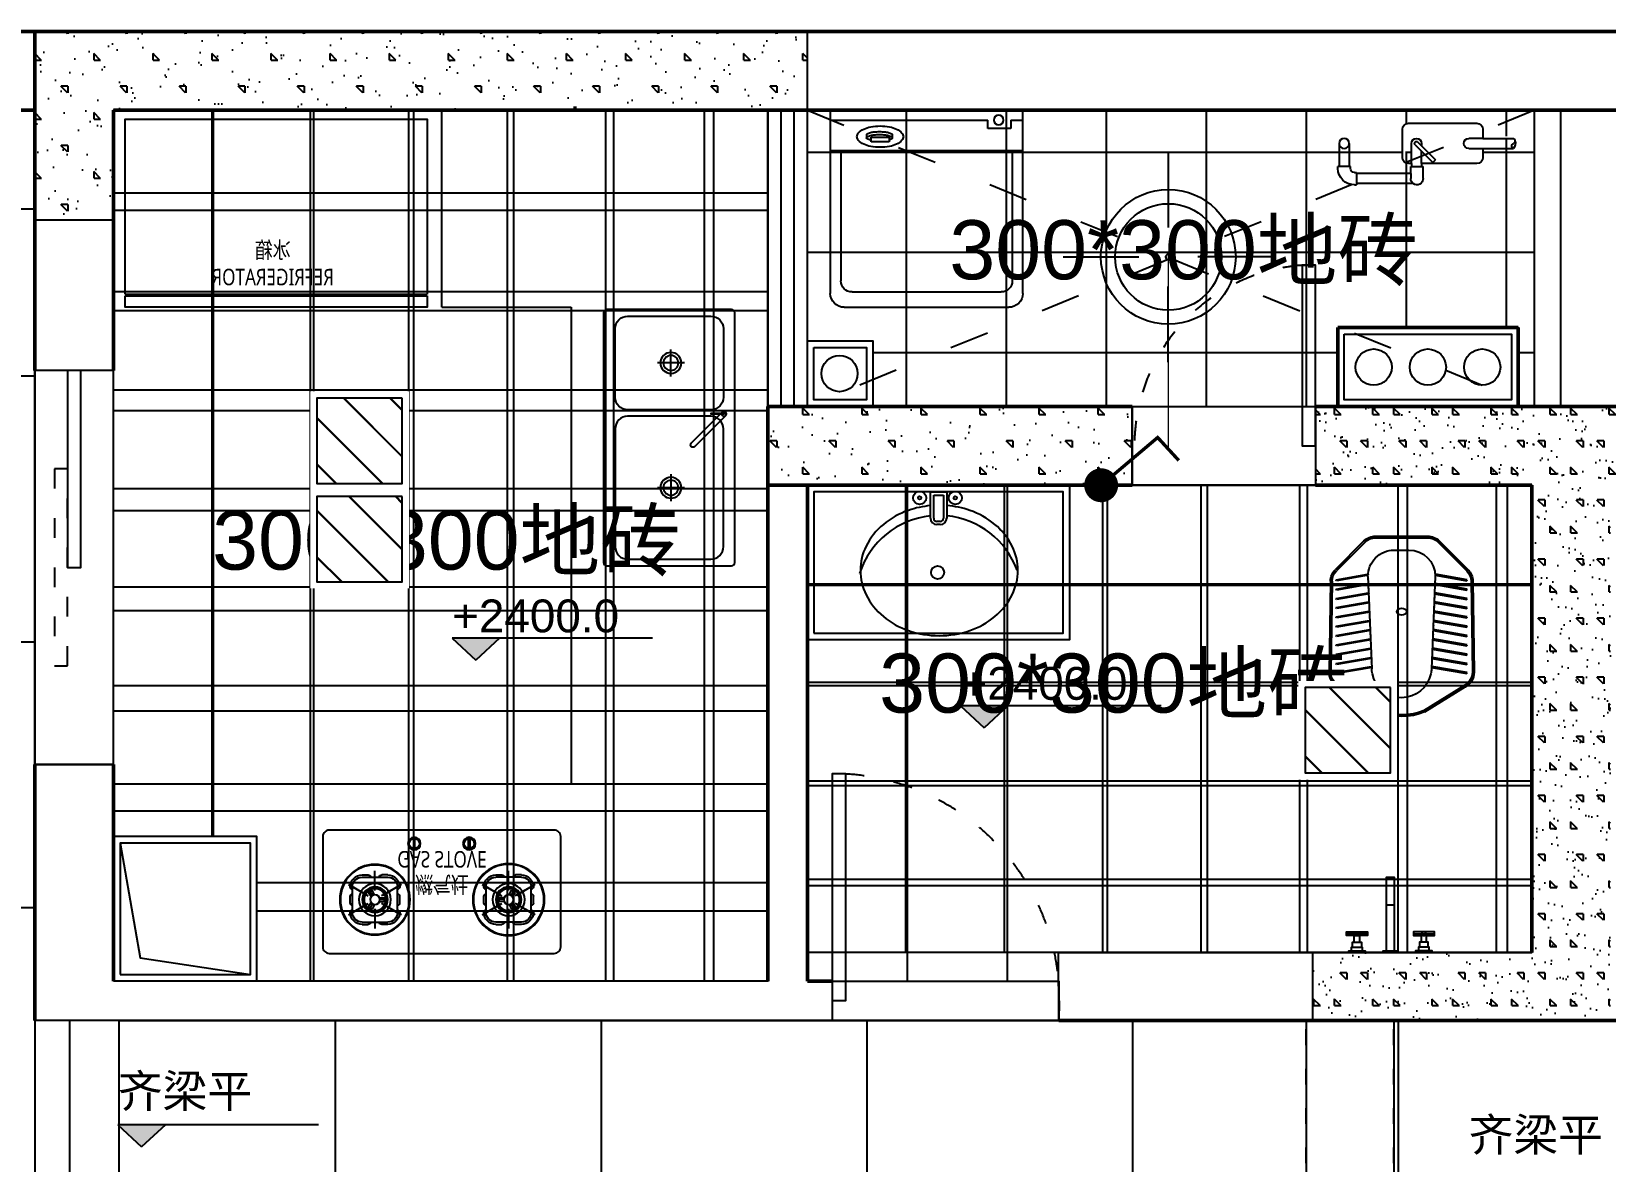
# Model space of a CAD drawing. Header units: millimetres. Extents: x 404985 to 540841, y 1898 to 26709.
# Drawn here: x 520676 to 525472, y 13385 to 16827 of the extents above; entities that cross this region are included whole.
import ezdxf
from ezdxf.enums import TextEntityAlignment as Align

# ---------------------------------------------------------------- set-up
doc = ezdxf.new("R2010")
doc.units = ezdxf.units.MM
doc.set_wipeout_variables(frame=1)
doc.linetypes.add('ACAD_ISO03W100', pattern=[30, 12, -18])
for name, color, linetype in [('内部标注', 115, 'Continuous'), ('出风排气', 61, 'Continuous'), ('地面铺装', 251, 'Continuous'), ('填充图块', 7, 'Continuous'), ('家具内线', 251, 'Continuous'), ('建筑开门', 3, 'Continuous'), ('建筑栏杆', 2, 'Continuous'), ('建筑滑门', 5, 'Continuous'), ('建筑窗户', 4, 'Continuous'), ('标注标高', 115, 'Continuous'), ('标注说明', 50, 'Continuous'), ('水路布置', 255, 'Continuous'), ('灯具内线', 8, 'Continuous'), ('灯具外线', 22, 'Continuous'), ('燃气气表', 2, 'Continuous'), ('顶面圈梁', 250, 'Continuous'), ('顶面布置', 1, 'Continuous')]:
    doc.layers.add(name, color=color, linetype=linetype)
for name, color, linetype, lineweight in [('原始结构', 7, 'Continuous', 50), ('家具外线', 135, 'Continuous', 25), ('开关布置', 2, 'Continuous', 9)]:
    doc.layers.add(name, color=color, linetype=linetype, lineweight=lineweight)
doc.styles.get("Standard").update_dxf_attribs({"font": 'arial.ttf'})
doc.styles.add('仿宋体', font='msyh.ttf', dxfattribs={"width": 0.75})
pattern_1 = [(67, (67346.36, 1.73), (-102.840264, -86.710143), [0, -145]), (153, (67346.36, 1.73), (70.245338, -126.458474), [0, -194]), (74, (67366.36, -4e-12), (-129.956868, -87.5714), [0, -246]), (286, (67366.36, -4e-12), (149.1821, -82.058653), [0, -162.4]), (114, (67546.36, 5.2), (-177.42154, 52.363195), [0, -130]), (90, (67446.36, -4e-12), (-180, 1e-14), [20, -160]), (135, (67466.36, -4e-12), (-179.99969, -179.99969), [28.284, -226.274]), (180, (67546.36, 100), (-2e-14, -180), [20, -160]), (135, (67546.36, 260), (-179.99969, -179.99969), [28.284, -226.274]), (270, (67546.36, 100), (180, -3e-14), [20, -160]), (135, (67466.36, 180), (-179.99969, -179.99969), [28.284, -226.274]), (0, (67446.36, -4e-12), (0, 180), [20, -160]), (135, (67546.36, 80), (-179.99969, -179.99969), [28.284, -226.274])]

# ---------------------------------------------------------------- blocks, each defined once
blk = doc.blocks.new('A$C731266F8')
at = {"layer": '燃气气表'}
for p, q in [((98, 169), (98, 141.5)), ((324.5, 187.4), (116.3, 187.4)), ((342.9, 83.3), (342.9, 169)), ((98, 141.5), (4.8, 141.5)), ((98, 110.8), (4.8, 110.8)), ((98, 141.5), (140.8, 141.5)), ((98, 110.8), (98, 83.3)), ((140.8, 110.8), (98, 110.8)), ((295.9, 130.3), (242, 76.4)), ((304.2, 122), (250.3, 68.1)), ((284.7, 126.1), (284.7, 119.1)), ((284.7, 64.9), (284.7, 102.6)), ((315.4, 64.9), (315.4, 126.1)), ((505.2, 126.1), (505.2, 56.3)), ((535.8, 126.1), (535.8, 56.3)), ((116.3, 64.9), (284.7, 64.9)), ((250.3, 68.1), (242, 76.4)), ((279.8, 19), (279.8, 56.3)), ((317.8, 56.3), (279.8, 56.3)), ((284.7, 64.9), (284.7, 56.3)), ((315.4, 64.9), (315.4, 56.3)), ((315.4, 64.9), (324.5, 64.9)), ((317.8, 34.3), (317.8, 56.3)), ((501.5, 56.3), (505.2, 56.3)), ((501.5, 50.2), (501.5, 56.3)), ((505.2, 56.3), (535.8, 56.3)), ((535.8, 56.3), (539.5, 56.3)), ((539.5, 50.2), (539.5, 56.3)), ((310, 3.7), (483.1, 3.7)), ((317.8, 34.3), (317.8, 19)), ((317.8, 34.3), (483.1, 34.3)), ((489.3, 38), (483.1, 38)), ((483.1, 38), (483.1, 34.3)), ((483.1, 34.3), (483.1, 3.7)), ((483.1, 3.7), (483.1, 0)), ((489.3, 0), (483.1, 0))]:
    blk.add_line(p, q, dxfattribs=at)
blk.add_circle((520.5, 126.1), 15.3, dxfattribs=at)
for centre, radius, start, end in [((116.3, 169), 18.4, 90, 180), ((324.5, 169), 18.4, 0, 90), ((20.8, 126.1), 22.1, 159.7639, 223.7712), ((8.5, 133.8), 8.52, 115.9927, 244.0073), ((1.1, 118.5), 8.52, 295.9927, 64.0073), ((140.8, 126.1), 15.3, 270, 90), ((300, 126.1), 15.3, 0, 180), ((300, 126.1), 5.83, 315, 135), ((116.3, 83.3), 18.4, 180, 270), ((324.5, 83.3), 18.4, 270, 0), ((489.3, 50.2), 50.2, 270, 0), ((489.3, 50.2), 12.2, 270, 0), ((298.8, 19), 19, 180, 306.2493), ((298.8, 19), 19, 306.2493, 0)]:
    blk.add_arc(centre, radius, start, end, dxfattribs=at)
blk = doc.blocks.new('2013032714164035')
at = {"layer": '家具内线'}
for points in [[(-99.6, -334.4, 1), (-102.5, -334.4, 1)], [(-97.4, -322.2, 1.000001), (-94.5, -322.2, 1.000001)], [(94.5, -322.2, 1.000001), (97.4, -322.2, 1.000001)], [(102.5, -334.4, 1), (99.6, -334.4, 1)]]:
    blk.add_hatch(color=256, dxfattribs=at).paths.add_polyline_path(points)
for p, q in [((-242.8, -88.3), (-224.7, -88.3)), ((-242.8, -95.2), (-164.5, -95.2)), ((-203.7, -135.3), (-203.7, -75.6)), ((-164.5, -88.3), (-182.6, -88.3)), ((164.5, -88.3), (182.6, -88.3)), ((242.8, -95.2), (164.5, -95.2)), ((203.7, -135.3), (203.7, -75.6)), ((242.8, -88.3), (224.7, -88.3)), ((-284.2, -117.2), (-224, -151.9)), ((-228.2, -149.5), (-279.9, -119.6)), ((-272.2, -124.5), (-272.2, -202.8)), ((-224, -142.1), (-212.2, -135.2)), ((-215.4, -154.9), (-224, -142.1)), ((-211, -150.9), (-218.1, -138.7)), ((-205.3, -149.1), (-212.2, -135.2)), ((-123.1, -117.2), (-183.3, -151.9)), ((-179.1, -149.5), (-127.4, -119.6)), ((-135.2, -124.5), (-135.2, -202.8)), ((123.1, -117.2), (183.3, -151.9)), ((179.1, -149.5), (127.4, -119.6)), ((135.2, -124.5), (135.2, -202.8)), ((205.3, -149.1), (212.2, -135.2)), ((211, -150.9), (218.1, -138.7)), ((224, -142.1), (212.2, -135.2)), ((215.4, -154.9), (224, -142.1)), ((284.2, -117.2), (224, -151.9)), ((228.2, -149.5), (279.9, -119.6)), ((272.2, -124.5), (272.2, -202.8)), ((-284.2, -210.1), (-224, -175.4)), ((-228.2, -177.8), (-279.9, -207.7)), ((-279, -154.4), (-279, -173)), ((-215.4, -172.4), (-224, -185.2)), ((-212.2, -192.1), (-224, -185.2)), ((-211, -176.4), (-218.1, -188.6)), ((-205.3, -178.2), (-212.2, -192.1)), ((-190.2, -157.8), (-174.8, -156.8)), ((-190.2, -169.5), (-174.8, -170.5)), ((-189, -163.7), (-174.8, -163.7)), ((-123.1, -210.1), (-183.3, -175.4)), ((-179.1, -177.8), (-127.4, -207.7)), ((-174.8, -156.8), (-174.8, -170.5)), ((-128.3, -154.4), (-128.3, -173)), ((123.1, -210.1), (183.3, -175.4)), ((179.1, -177.8), (127.4, -207.7)), ((128.3, -154.4), (128.3, -173)), ((174.8, -156.8), (174.8, -170.5)), ((190.2, -157.8), (174.8, -156.8)), ((189, -163.7), (174.8, -163.7)), ((190.2, -169.5), (174.8, -170.5)), ((205.3, -178.2), (212.2, -192.1)), ((211, -176.4), (218.1, -188.6)), ((212.2, -192.1), (224, -185.2)), ((215.4, -172.4), (224, -185.2)), ((284.2, -210.1), (224, -175.4)), ((228.2, -177.8), (279.9, -207.7)), ((279, -154.4), (279, -173)), ((-242.8, -232.2), (-164.5, -232.2)), ((-242.8, -239), (-224.7, -239)), ((-203.7, -192), (-203.7, -251.7)), ((-164.5, -239), (-182.6, -239)), ((242.8, -232.2), (164.5, -232.2)), ((164.5, -239), (182.6, -239)), ((203.7, -192), (203.7, -251.7)), ((242.8, -239), (224.7, -239))]:
    blk.add_line(p, q, dxfattribs=at)
at = {"layer": '家具内线', "const_width": 0.979}
for points in [[(-203.7, -135.3), (-203.7, -75.6)], [(203.7, -135.3), (203.7, -75.6)], [(-228.2, -149.5), (-279.9, -119.6)], [(-179.1, -149.5), (-127.4, -119.6)], [(179.1, -149.5), (127.4, -119.6)], [(228.2, -149.5), (279.9, -119.6)], [(-228.2, -177.8), (-279.9, -207.7)], [(-203.7, -192), (-203.7, -251.7)], [(-179.1, -177.8), (-127.4, -207.7)], [(179.1, -177.8), (127.4, -207.7)], [(203.7, -192), (203.7, -251.7)], [(228.2, -177.8), (279.9, -207.7)]]:
    blk.add_lwpolyline(points, dxfattribs=at)
for points in [[(-203.7, -149, -1), (-203.7, -178.3, -1), (-203.7, -149, -1)], [(203.7, -149, 1), (203.7, -178.3, 1), (203.7, -149, 1)]]:
    blk.add_lwpolyline(points, format="xyb", dxfattribs=at)
at = {"layer": '家具内线'}
for points in [[(-85.7, -350.8), (-85.7, -318.1, -1), (-81.7, -318.1), (-81.7, -350.8, -1)], [(85.7, -350.8), (85.7, -318.1, 1), (81.7, -318.1), (81.7, -350.8, 1)]]:
    blk.add_lwpolyline(points, format="xyb", close=True, dxfattribs=at)
for centre, radius in [((-203.7, -163.7), 107.4), ((-203.7, -163.7), 105.4), ((203.7, -163.7), 109.4), ((203.7, -163.7), 107.4), ((-203.7, -163.7), 48.9), ((-203.7, -163.7), 39.1), ((-203.7, -163.7), 36.2), ((-203.7, -163.7), 33.3), ((203.7, -163.7), 48.9), ((203.7, -163.7), 39.1), ((203.7, -163.7), 36.2), ((203.7, -163.7), 33.3), ((-203.7, -163.7), 14.7), ((203.7, -163.7), 14.7), ((-101, -334.4), 1.44), ((-95.9, -322.2), 1.44), ((95.9, -322.2), 1.44), ((101, -334.4), 1.44)]:
    blk.add_circle(centre, radius, dxfattribs=at)
for centre, radius, start, end in [((-242.8, -124.5), 36.2, 90, 180), ((-242.8, -124.5), 29.4, 90, 180), ((-224.4, -97.1), 8.76, 12.564, 91.6861), ((-182.9, -97.1), 8.76, 88.3139, 167.436), ((-164.5, -124.5), 36.2, 0, 90), ((-164.5, -124.5), 29.4, 0, 90), ((164.5, -124.5), 36.2, 90, 180), ((164.5, -124.5), 29.4, 90, 180), ((182.9, -97.1), 8.76, 12.564, 91.6861), ((224.4, -97.1), 8.76, 88.3139, 167.436), ((242.8, -124.5), 36.2, 0, 90), ((242.8, -124.5), 29.4, 0, 90), ((-267.4, -122.5), 11.8, 189.6676, 246.0824), ((-210.5, -151.8), 16.7, 95.7306, 144.2694), ((-139.9, -122.5), 11.8, 293.9176, 350.3324), ((139.9, -122.5), 11.8, 189.6676, 246.0824), ((210.5, -151.8), 16.7, 35.7306, 84.2694), ((267.4, -122.5), 11.8, 293.9176, 350.3324), ((-270.2, -154.1), 8.76, 102.564, 181.686), ((-270.2, -173.2), 8.76, 178.3139, 257.436), ((-210.5, -175.5), 16.7, 215.7306, 264.2694), ((-190, -163.7), 16.7, 335.7306, 24.2694), ((-137.1, -154.1), 8.76, 358.314, 77.436), ((-137.1, -173.2), 8.76, 282.564, 1.6861), ((137.1, -154.1), 8.76, 102.564, 181.686), ((137.1, -173.2), 8.76, 178.3139, 257.436), ((190, -163.7), 16.7, 155.7306, 204.2694), ((210.5, -175.5), 16.7, 275.7306, 324.2694), ((270.2, -154.1), 8.76, 358.314, 77.436), ((270.2, -173.2), 8.76, 282.564, 1.6861), ((-267.4, -204.8), 11.8, 113.9176, 170.3324), ((-242.8, -202.8), 36.2, 180, 270), ((-242.8, -202.8), 29.4, 180, 270), ((-224.4, -230.2), 8.76, 268.3139, 347.436), ((-182.9, -230.2), 8.76, 192.564, 271.6861), ((-164.5, -202.8), 29.4, 270, 0), ((-164.5, -202.8), 36.2, 270, 0), ((-139.9, -204.8), 11.8, 9.6676, 66.0824), ((139.9, -204.8), 11.8, 113.9176, 170.3324), ((164.5, -202.8), 36.2, 180, 270), ((164.5, -202.8), 29.4, 180, 270), ((182.9, -230.2), 8.76, 268.3139, 347.436), ((224.4, -230.2), 8.76, 192.564, 271.6861), ((242.8, -202.8), 29.4, 270, 0), ((242.8, -202.8), 36.2, 270, 0), ((267.4, -204.8), 11.8, 9.6676, 66.0824), ((-83.7, -334.5), 15.3, 97.4942, 262.5058), ((-83.7, -334.5), 15.3, 277.4942, 82.5058), ((83.7, -334.5), 15.3, 97.4942, 262.5058), ((83.7, -334.5), 15.3, 277.4942, 82.5058)]:
    blk.add_arc(centre, radius, start, end, dxfattribs=at)
at = {"layer": '家具外线'}
blk.add_lwpolyline([(-342.9, -375.4, -0.414214), (-362.5, -355.9), (-362.5, -19.6, -0.414214), (-342.9, 0), (342.9, 0, -0.414214), (362.5, -19.6), (362.5, -355.9, -0.414214), (342.9, -375.4)], format="xyb", close=True, dxfattribs=at)
for centre in [(-83.7, -334.5), (83.7, -334.5)]:
    blk.add_circle(centre, 19.3, dxfattribs=at)
at = {"layer": '家具内线', "ltscale": 0.01, "style": '仿宋体', "width": 0.8}
for s, p in [('燃气灶', (0.5, -235.2)), ('GAS STOVE', (0.5, -311.6))]:
    blk.add_text(s, height=50, dxfattribs=at).set_placement(p, align=Align.CENTER)
blk = doc.blocks.new('2008022611422960')
at = {"layer": '家具内线', "ltscale": 0.1}
for p, q in [((25.1, 351), (25.1, 433.1)), ((-15.9, 392.1), (66.2, 392.1)), ((25.1, 53.1), (25.1, -29)), ((-15.9, 12.1), (66.2, 12.1))]:
    blk.add_line(p, q, dxfattribs=at)
for centre, radius in [((25.1, 392.1), 31.9), ((25.1, 392.1), 22.9), ((25.1, 12.1), 31.9), ((25.1, 12.1), 22.9)]:
    blk.add_circle(centre, radius, dxfattribs=at)
at = {"layer": '家具外线'}
for p, q in [((-36.6, 147.7), (-131.3, 242.4)), ((-141.9, 231.8), (-47.2, 137.1))]:
    blk.add_line(p, q, dxfattribs=at)
for points in [[(220.1, -225.4), (-159.9, -225.4, -0.414214), (-169.9, -215.4), (-169.9, 544.6, -0.414214), (-159.9, 554.6), (220.1, 554.6, -0.414214), (230.1, 544.6), (230.1, -215.4, -0.414214)], [(-134.9, 287.6, 0.414214), (-96.9, 249.6), (157.1, 249.6, 0.414214), (195.1, 287.6), (195.1, 496.6, 0.414214), (157.1, 534.6), (-96.9, 534.6, 0.414214), (-134.9, 496.6)], [(-134.9, 191.6, -0.414214), (-96.9, 229.6), (157.1, 229.6, -0.414214), (195.1, 191.6), (195.1, -167.4, -0.414214), (157.1, -205.4), (-96.9, -205.4, -0.414214), (-134.9, -167.4)]]:
    blk.add_lwpolyline(points, format="xyb", close=True, dxfattribs=at)
blk.add_lwpolyline([(-138.4, 236), (-97.5, 236), (-97.5, 239.5), (-138.4, 239.5)], close=True, dxfattribs=at)
blk.add_circle((-136.6, 237.1), 7.5, dxfattribs=at)
blk.add_arc((-42.3, 142.8), 7.52, 229.057, 40.943, dxfattribs=at)
blk = doc.blocks.new('2013032714125805')
at = {"layer": '家具外线', "ltscale": 0.01}
for p, q in [((650.1, -533), (-270.1, -533)), ((650.1, -538), (-270.1, -538))]:
    blk.add_line(p, q, dxfattribs=at)
for points in [[(650.1, -533), (650.1, 0), (-270.1, 0), (-270.1, -533)], [(-270.1, -538), (-270.1, -573), (650.1, -573), (650.1, -538)]]:
    blk.add_lwpolyline(points, dxfattribs=at)
at = {"layer": '家具内线', "ltscale": 0.01, "style": '仿宋体', "width": 0.8}
for s, p in [('冰箱', (200, -423.7)), ('REFRIGERATOR', (200, -505.8))]:
    blk.add_text(s, height=50, dxfattribs=at).set_placement(p, align=Align.CENTER)
blk = doc.blocks.new('A$C221D187D')
at = {"layer": '家具外线', "ltscale": 0.01}
for p, q in [((411, 432.7), (133.8, 436.6)), ((411.1, 437.7), (133.9, 441.6)), ((12.6, 291.2), (88.5, 414)), ((17, 289), (93, 411.7)), ((129.7, 419.6), (132.8, 420.2)), ((157.2, 419.6), (160.3, 420.2)), ((185.5, 419.6), (188.6, 420.2)), ((213.8, 419.6), (216.9, 420.2)), ((242.2, 419.6), (245.3, 420.2)), ((270.5, 419.6), (273.6, 420.2)), ((298.8, 419.6), (301.9, 420.2)), ((327.1, 419.6), (330.2, 420.2)), ((355.4, 419.6), (358.5, 420.2)), ((383.7, 419.6), (386.8, 420.2)), ((412.1, 419.6), (415.2, 420.2)), ((529.8, 331.9), (442.2, 419.5)), ((533.3, 335.4), (445.7, 423.1)), ((137.4, 311.3), (134.3, 310.8)), ((425.5, 323.3), (144.1, 311.8)), ((151, 312.5), (147.8, 312)), ((165.7, 313.1), (162.6, 312.6)), ((178.4, 313.7), (175.3, 313.1)), ((193.1, 314.3), (190, 313.7)), ((206.8, 314.8), (203.7, 314.3)), ((221.5, 315.4), (218.4, 314.9)), ((235.1, 316), (232, 315.4)), ((249.8, 316.6), (246.7, 316)), ((263.2, 317.1), (260.1, 316.6)), ((278.1, 317.7), (275, 317.2)), ((291.3, 318.3), (288.2, 317.7)), ((306, 318.9), (302.9, 318.3)), ((319.4, 319.4), (316.3, 318.9)), ((334.1, 320), (331, 319.5)), ((347.6, 320.5), (344.5, 320)), ((362.2, 321.1), (359.1, 320.6)), ((375.7, 321.7), (372.6, 321.1)), ((390.4, 322.3), (387.3, 321.7)), ((403.8, 322.8), (400.7, 322.3)), ((418.5, 323.4), (415.4, 322.9)), ((432, 323.8), (428.9, 323.2)), ((543, 141.5), (543, 300.1)), ((548, 141.5), (548, 300.1)), ((505.5, 198.3), (505.5, 243.3)), ((12.6, 150.4), (88.5, 27.6)), ((17, 152.6), (93, 29.9)), ((425.5, 118.3), (144.1, 129.8)), ((151, 129.1), (147.8, 129.6)), ((165.7, 128.5), (162.6, 129)), ((178.4, 128), (175.3, 128.5)), ((193.1, 127.4), (190, 127.9)), ((206.8, 126.8), (203.7, 127.3)), ((221.5, 126.2), (218.4, 126.7)), ((235.1, 125.6), (232, 126.2)), ((249.8, 125), (246.7, 125.6)), ((263.2, 124.5), (260.1, 125)), ((278.1, 123.9), (275, 124.4)), ((291.3, 123.4), (288.2, 123.9)), ((306, 122.8), (302.9, 123.3)), ((319.4, 122.2), (316.3, 122.8)), ((334.1, 121.6), (331, 122.2)), ((347.6, 121.1), (344.5, 121.6)), ((362.2, 120.5), (359.1, 121)), ((375.7, 119.9), (372.6, 120.5)), ((390.4, 119.3), (387.3, 119.9)), ((403.8, 118.8), (400.7, 119.3)), ((418.5, 118.2), (415.4, 118.7)), ((432, 117.8), (428.9, 118.4)), ((529.8, 109.7), (442.2, 22.1)), ((533.3, 106.2), (445.7, 18.5)), ((411, 8.9), (133.8, 5)), ((411.1, 3.9), (133.9, 0))]:
    blk.add_line(p, q, dxfattribs=at)
at = {"layer": '家具外线', "color": 8, "ltscale": 0.01}
for p, q in [((147.8, 312), (129.7, 419.6)), ((132.8, 420.2), (151, 312.5)), ((175.3, 313.1), (157.2, 419.6)), ((160.3, 420.2), (178.4, 313.7)), ((203.7, 314.3), (185.5, 419.6)), ((188.6, 420.2), (206.8, 314.8)), ((232, 315.4), (213.8, 419.6)), ((216.9, 420.2), (235.1, 316)), ((260.1, 316.6), (242.2, 419.6)), ((245.3, 420.2), (263.2, 317.1)), ((288.2, 317.7), (270.5, 419.6)), ((273.6, 420.2), (291.3, 318.3)), ((316.3, 318.9), (298.8, 419.6)), ((301.9, 420.2), (319.4, 319.4)), ((344.5, 320), (327.1, 419.6)), ((330.2, 420.2), (347.6, 320.5)), ((372.6, 321.1), (355.4, 419.6)), ((358.5, 420.2), (375.7, 321.7)), ((400.7, 322.3), (383.7, 419.6)), ((386.8, 420.2), (403.8, 322.8)), ((428.9, 323.2), (412.1, 419.6)), ((415.2, 420.2), (432, 323.8)), ((147.8, 129.6), (129.7, 22)), ((132.8, 21.5), (151, 129.1)), ((175.3, 128.5), (157.2, 22)), ((160.3, 21.5), (178.4, 128)), ((203.7, 127.3), (185.5, 22)), ((188.6, 21.5), (206.8, 126.8)), ((232, 126.2), (213.8, 22)), ((216.9, 21.5), (235.1, 125.6)), ((260.1, 125), (242.2, 22)), ((245.3, 21.5), (263.2, 124.5)), ((288.2, 123.9), (270.5, 22)), ((273.6, 21.5), (291.3, 123.4)), ((316.3, 122.8), (298.8, 22)), ((301.9, 21.5), (319.4, 122.2)), ((344.5, 121.6), (327.1, 22)), ((330.2, 21.5), (347.6, 121.1)), ((372.6, 120.5), (355.4, 22)), ((358.5, 21.5), (375.7, 119.9)), ((400.7, 119.3), (383.7, 22)), ((386.8, 21.5), (403.8, 118.8)), ((428.9, 118.4), (412.1, 22)), ((415.2, 21.5), (432, 117.8)), ((129.7, 22), (132.8, 21.5)), ((157.2, 22), (160.3, 21.5)), ((185.5, 22), (188.6, 21.5)), ((213.8, 22), (216.9, 21.5)), ((242.2, 22), (245.3, 21.5)), ((270.5, 22), (273.6, 21.5)), ((298.8, 22), (301.9, 21.5)), ((327.1, 22), (330.2, 21.5)), ((355.4, 22), (358.5, 21.5)), ((383.7, 22), (386.8, 21.5)), ((412.1, 22), (415.2, 21.5))]:
    blk.add_line(p, q, dxfattribs=at)
at = {"layer": '家具外线', "ltscale": 0.01}
for centre, radius, start, end in [((133.2, 391.6), 50, 89.1968, 153.4487), ((133.2, 391.6), 45, 89.1968, 153.4487), ((410.4, 387.7), 45, 45, 89.1968), ((410.4, 387.7), 50, 45, 89.1968), ((180.5, 220.8), 182.1, 157.2472, 202.7528), ((180.5, 220.8), 177.1, 157.2472, 202.7528), ((146.1, 220.8), 90.3, 101.0986, 258.9014), ((144.1, 261.8), 50, 90, 107.8501), ((425.5, 243.3), 80, 0, 90), ((498, 300.1), 45, 0, 45), ((498, 300.1), 50, 0, 45), ((425.5, 198.3), 80, 270, 0), ((144.1, 179.8), 50, 252.1499, 270), ((498, 141.5), 45, 315, 0), ((498, 141.5), 50, 315, 0), ((133.2, 50), 50, 206.5513, 270.8032), ((133.2, 50), 45, 206.5513, 270.8032), ((410.4, 53.9), 45, 270.8032, 315), ((410.4, 53.9), 50, 270.8032, 315)]:
    blk.add_arc(centre, radius, start, end, dxfattribs=at)
at = {"layer": '家具外线', "ltscale": 0.01, "extrusion": (0, 0, -1)}
blk.add_ellipse((318, 220.8), major_axis=(0, 15), ratio=0.714286, start_param=3.141593, end_param=9.424778, dxfattribs=at)
blk = doc.blocks.new('WD16$0$WD16A')
at = {"layer": '家具内线'}
for p, q in [((-118.5, -5), (-85.5, -5)), ((-115.5, -17), (-88.5, -17)), ((-110, -32), (-94, -32)), ((-11.5, -5), (11.5, -5)), ((118.5, -5), (85.5, -5)), ((115.5, -17), (88.5, -17)), ((110, -32), (94, -32)), ((-70, -57.7), (-134, -57.7)), ((-110, -51.7), (-94, -51.7)), ((70, -57.7), (134, -57.7)), ((110, -51.7), (94, -51.7)), ((-11.5, -145.6), (11.5, -145.6))]:
    blk.add_line(p, q, dxfattribs=at)
for points in [[(-105.3, -63.7), (-98.7, -63.7), (-95.2, -57.7), (-98.7, -51.7), (-105.3, -51.7), (-108.8, -57.7), (-105.3, -63.7)], [(105.3, -63.7), (98.7, -63.7), (95.2, -57.7), (98.7, -51.7), (105.3, -51.7), (108.8, -57.7), (105.3, -63.7)]]:
    blk.add_lwpolyline(points, close=True, dxfattribs=at)
at = {"layer": '家具外线'}
for points in [[(-85.5, -5), (-77, -5), (-77, 0), (-127, 0), (-127, -5), (-118.5, -5), (-118.5, -17), (-115.5, -17), (-115.5, -32), (-110, -32), (-110, -51.7), (-134, -51.7), (-134, -63.7), (-70, -63.7), (-70, -51.7), (-94, -51.7), (-94, -32), (-88.5, -32), (-88.5, -17), (-85.5, -17)], [(11.5, -5), (22, -5), (22, 0), (-22, 0), (-22, -5), (-11.5, -5), (-11.5, -230), (11.5, -230)], [(85.5, -5), (77, -5), (77, 0), (127, 0), (127, -5), (118.5, -5), (118.5, -17), (115.5, -17), (115.5, -32), (110, -32), (110, -51.7), (134, -51.7), (134, -63.7), (70, -63.7), (70, -51.7), (94, -51.7), (94, -32), (88.5, -32), (88.5, -17), (85.5, -17)]]:
    blk.add_lwpolyline(points, close=True, dxfattribs=at)
blk = doc.blocks.new('MK-DJ-0055')
at = {"layer": '家具内线'}
for p, q in [((38056, 19088.3), (38510.3, 19088.3)), ((38022, 18657.7), (38022, 19054.3)), ((38544.3, 18657.7), (38544.3, 19054.3)), ((38100.6, 18609.9), (38100.6, 18618.8)), ((38114.7, 18631), (38114.7, 18616.9)), ((38169.7, 18631), (38114.7, 18631)), ((38114.7, 18616.9), (38169.7, 18616.9)), ((38169.7, 18616.9), (38169.7, 18631)), ((38178.6, 18608.9), (38178.5, 18618.8))]:
    blk.add_line(p, q, dxfattribs=at)
blk.add_circle((38503, 18564.8), 14.9, dxfattribs=at)
for centre, radius, start, end in [((38056, 19054.3), 34, 90, 180), ((38510.3, 19054.3), 34, 0, 90), ((38087.2, 18615.3), 16.2, 138.0401, 180), ((38087.2, 18615.3), 16.2, 180, 221.9599), ((38113, 18592.1), 50.9, 114.7345, 138.0401), ((38130.3, 18554.6), 92.2, 100.8033, 114.7345), ((38104, 18618.8), 3.43, 121.9106, 180), ((38104, 18618.8), 3.43, 180, 238.0894), ((38104, 18609.9), 3.43, 180, 238.0894), ((38120.8, 18591.9), 35.1, 104.4631, 121.9106), ((38120.8, 18645.7), 35.1, 238.0894, 255.5369), ((38132.1, 18548.2), 80.2, 102.4611, 104.4631), ((38132.1, 18689.4), 80.2, 255.5369, 263.9017), ((38141.7, 18494.8), 153, 90, 100.8033), ((38139.6, 18759.6), 150.8, 263.9017, 270), ((38139.6, 18759.6), 150.8, 270, 276.0983), ((38141.7, 18494.8), 153, 79.1967, 90), ((38147.1, 18689.4), 80.2, 276.0983, 284.4631), ((38158.3, 18645.7), 35.1, 284.4631, 301.9106), ((38158.3, 18591.9), 35.1, 58.0894, 71.0845), ((38153.1, 18554.6), 92.2, 65.2655, 79.1967), ((38175.1, 18618.8), 3.43, 0, 58.0894), ((38175.1, 18618.8), 3.43, 301.9106, 360), ((38175.1, 18609.9), 3.43, 301.9106, 360), ((38175.1, 18609.9), 3.43, 0, 17.9454), ((38170.4, 18592.1), 50.9, 41.9599, 65.2655), ((38196.2, 18615.3), 16.2, 360, 41.9599), ((38196.2, 18615.3), 16.2, 318.0401, 0), ((38113, 18638.5), 50.9, 221.9599, 245.2655), ((38130.3, 18676), 92.2, 245.2655, 259.1967), ((38120.8, 18636.8), 35.1, 238.0894, 255.5369), ((38132.1, 18680.4), 80.2, 255.5369, 263.9017), ((38141.7, 18735.8), 153, 259.1967, 270), ((38139.6, 18750.7), 150.8, 263.9017, 270), ((38139.6, 18750.7), 150.8, 270, 276.0983), ((38141.7, 18735.8), 153, 270, 280.8033), ((38147.1, 18680.4), 80.2, 276.0983, 284.4631), ((38158.3, 18636.8), 35.1, 284.4631, 301.9106), ((38153.1, 18676), 92.2, 280.8033, 294.7345), ((38170.4, 18638.5), 50.9, 294.7345, 318.0401)]:
    blk.add_arc(centre, radius, start, end, dxfattribs=at)
at = {"layer": '家具外线'}
for p, q in [((37989.9, 18535), (37989.9, 19092.5)), ((38032.4, 19135), (38533.9, 19135)), ((38576.4, 19092.5), (38576.4, 18535)), ((38576.4, 18658), (37989.9, 18658)), ((37989.9, 18565.5), (38469.6, 18565.5)), ((38540.2, 18590.8), (38469.6, 18590.8)), ((38469.6, 18590.8), (38469.6, 18564.8)), ((38540.2, 18564.8), (38540.2, 18590.8)), ((38540.2, 18565.5), (38576.4, 18565.5)), ((37989.9, 18535), (38576.4, 18535))]:
    blk.add_line(p, q, dxfattribs=at)
for centre, start, end in [((38032.4, 19092.5), 90, 180), ((38533.9, 19092.5), 0, 90)]:
    blk.add_arc(centre, 42.5, start, end, dxfattribs=at)
blk = doc.blocks.new('MK-DJ-0627')
at = {"layer": '家具内线'}
for p, q in [((28078.9, -16916.4), (28078.9, -16846.4)), ((28078.9, -16846.4), (28108.9, -16846.4)), ((28108.9, -16846.4), (28108.9, -16916.4)), ((28098.9, -16926.4), (28088.9, -16926.4))]:
    blk.add_line(p, q, dxfattribs=at)
for centre, radius in [((28036.1, -16854.9), 5), ((28144.7, -16854.9), 5), ((28090.7, -17082.3), 20)]:
    blk.add_circle(centre, radius, dxfattribs=at)
for centre, radius, start, end in [((28094.8, -17162.2), 253.7, 95.8423, 162.1997), ((28088.9, -16916.4), 10, 180, 270), ((28098.9, -16916.4), 10, 270, 0), ((28094.8, -17162.2), 253.7, 20.0779, 84.5338)]:
    blk.add_arc(centre, radius, start, end, dxfattribs=at)
at = {"layer": '家具外线'}
for p, q in [((28068.9, -16916.4), (28068.9, -16836.4)), ((28068.9, -16836.4), (28118.9, -16836.4)), ((28118.9, -16836.4), (28118.9, -16916.4)), ((28098.9, -16936.4), (28088.9, -16936.4))]:
    blk.add_line(p, q, dxfattribs=at)
for centre in [(28036.1, -16854.9), (28144.7, -16854.9)]:
    blk.add_circle(centre, 20, dxfattribs=at)
for centre, radius, start, end in [((28095.5, -17166.4), 289.1, 95.2633, 108.9264), ((28095.5, -17166.4), 289.1, 71.0736, 85.3408), ((28080.3, -17122.1), 242.3, 108.9264, 129.6184), ((28088.9, -16916.4), 20, 180, 270), ((28098.9, -16916.4), 20, 270, 0), ((28110.6, -17122.1), 242.3, 50.3816, 71.0736), ((28057, -17093.9), 205.7, 129.6184, 153.418), ((28134, -17093.9), 205.7, 26.582, 50.3816), ((28021, -17075.9), 165.5, 153.418, 180), ((28169.9, -17075.9), 165.5, 0, 26.582), ((28021, -17075.9), 165.5, 180, 206.582), ((28169.9, -17075.9), 165.5, 333.418, 0), ((28057, -17057.9), 205.7, 206.582, 230.3816), ((28134, -17057.9), 205.7, 309.6184, 333.418), ((28080.3, -17029.7), 242.3, 230.3816, 251.0736), ((28110.6, -17029.7), 242.3, 288.9264, 309.6184), ((28095.5, -16985.5), 289.1, 251.0736, 270), ((28095.5, -16985.5), 289.1, 270, 288.9264)]:
    blk.add_arc(centre, radius, start, end, dxfattribs=at)
blk = doc.blocks.new('A$C2E9612F0')
blk.add_wipeout([(0, 300), (300, 300), (300, 0), (0, 0)]).dxf.layer = '灯具外线'
at = {"layer": '灯具外线'}
h = blk.add_hatch(dxfattribs=at)
h.set_pattern_fill('JIS_LC_20', color=256, scale=5)
h.set_pattern_definition([(45, (-76978.81, -8310.3), (-70.71068, 70.71068), []), (45, (-76976.81, -8310.3), (-70.71068, 70.71068), [])])
h.paths.add_polyline_path([(20, 280), (280, 280), (280, 20), (20, 20)])
blk.add_lwpolyline([(20, 280), (280, 280), (280, 20), (20, 20)], close=True, dxfattribs=at)
blk = doc.blocks.new('2012092916372781')
at = {"layer": '灯具内线'}
blk.add_circle((0, 0), 150, dxfattribs=at)
at = {"layer": '灯具外线'}
for p, q in [((0, 297), (0, 83.3)), ((0, 297), (0, 103.3)), ((-297, 0), (-103.3, 0)), ((-297, 0), (-83.3, 0)), ((297, 0), (83.3, 0)), ((297, 0), (103.3, 0)), ((0, -297), (0, -83.3)), ((0, -297), (0, -103.3))]:
    blk.add_line(p, q, dxfattribs=at)
blk.add_lwpolyline([(0, -7.5, 1), (0, 7.5, 1)], format="xyb", close=True, dxfattribs=at)
blk.add_lwpolyline([(0, -7.5, 1), (0, 7.5, 1)], format="xyb", close=True, dxfattribs=at)
blk.add_circle((0, 0), 190, dxfattribs=at)
blk = doc.blocks.new('A$C6E1560F4')
at = {"layer": '标注标高'}
blk.add_hatch(color=256, dxfattribs=at).paths.add_polyline_path([(144.8, 67.2), (0, 67.2), (72.4, 0)])
for p, q in [((611.1, 67.2), (0, 67.2)), ((0, 67.2), (72.4, 0)), ((144.8, 67.2), (72.4, 0))]:
    blk.add_line(p, q, dxfattribs=at)
blk = doc.blocks.new('单联开关')
at = {"layer": '开关布置', "const_width": 10.3}
blk.add_lwpolyline([(236.5, 75.5), (172.1, 145.5), (-19.7, -16.7)], dxfattribs=at)
at = {"layer": '开关布置', "const_width": 51.7}
blk.add_lwpolyline([(0, -25.8, -1), (0, 25.8, -1)], format="xyb", close=True, dxfattribs=at)

msp = doc.modelspace()

# ---------------------------------------------------------------- hatches: boundary and pattern name
at = {"layer": '地面铺装'}
h = msp.add_hatch(dxfattribs=at)
h.set_pattern_fill('水平/垂直栅格', color=256, scale=255)
h.set_pattern_definition([(0, (513505.94, 16587), (0, 809.625), []), (90, (513505.94, 16587), (-809.625, 5e-14), [])])
h.paths.add_polyline_path([(513505.9, 13133), (513505.9, 12734), (515997.9, 12734), (516857.9, 12734), (520942.9, 12734), (520942.9, 12570), (522192.9, 12570), (524559.9, 12570), (524559.9, 12780), (524945.9, 12780), (525805.9, 12776), (525805.9, 13646), (525805.9, 13815), (523805.8, 13815), (523116.4, 13815), (520685.9, 13815), (520685.9, 14595), (520685.9, 15795), (520685.9, 16587), (513505.9, 16587), (513505.9, 15979)])
h.paths.add_polyline_path([(516920.2, 14384.6), (518459.1, 14384.6), (518459.1, 14755.5), (516920.2, 14755.5)], flags=24)
h = msp.add_hatch(dxfattribs=at)
h.set_pattern_fill('水平/垂直栅格', color=256, scale=96)
h.set_pattern_definition([(0, (520925.94, 16587), (0, 304.8), []), (90, (520925.94, 16587), (-304.8, 2e-14), [])])
h.paths.add_polyline_path([(520925.9, 16587), (520925.9, 15795), (520925.9, 14595), (520925.9, 14375), (521362.9, 14375), (521362.9, 13935), (522919.9, 13935), (522919.9, 15685), (522919.9, 16587)])
h.paths.add_polyline_path([(521170.9, 15061.8), (522709.8, 15061.8), (522709.8, 15432.7), (521170.9, 15432.7)], flags=24)
h = msp.add_hatch(dxfattribs=at)
h.set_pattern_fill('水平/垂直栅格', color=256, scale=96)
h.set_pattern_definition([(0, (0, 0), (0, 304.8), []), (90, (0, 0), (-304.8, 2e-14), [])])
h.paths.add_polyline_path([(523039.9, 15885), (523239.9, 15885), (523239.9, 15685), (524029.9, 15685), (524587.9, 15685), (524655.9, 15685), (524655.9, 15925), (525205.9, 15925), (525205.9, 15685), (525255.9, 15685), (525255.9, 16587), (523039.9, 16587)])
h.paths.add_polyline_path([(525191.2, 16470.8, 1.7977), (525191.2, 16501.5, 1.7977)], flags=16)
h.paths.add_polyline_path([(524712.8, 16360.4), (524712.8, 16398), (524690.8, 16398), (524690.8, 16416.3), (524656.9, 16416.3, 0.487784)], flags=16)
h.paths.add_polyline_path([(524660.2, 16486.1, -1), (524690.8, 16486.1, -1)], flags=16)
h.paths.add_polyline_path([(524706.7, 16398), (524712.8, 16397.8), (524712.8, 16416.3), (524696.1, 16416.3, 0.57735)], flags=0)
h.paths.add_polyline_path([(524878.2, 16424.9), (524853, 16424.9), (524853, 16547.4), (525098, 16547.4), (525098, 16501.5), (525159.2, 16501.5, -1), (525191.2, 16470.8), (525098, 16470.8), (525098, 16424.9), (524916.1, 16424.9), (524916.1, 16379, -0.999997), (524878.2, 16379)], flags=16)
h.paths.add_polyline_path([(524880.6, 16459.2, 1.303225), (524871.4, 16424.9), (524880.6, 16423.1)], flags=16)
h.paths.add_polyline_path([(523417, 15945.9), (524956, 15945.9), (524956, 16316.8), (523417, 16316.8)], flags=24)
h = msp.add_hatch(dxfattribs=at)
h.set_pattern_fill('水平/垂直栅格', color=256, scale=96)
h.set_pattern_definition([(0, (523039.94, 15445), (0, 304.8), []), (90, (523039.94, 15445), (-304.8, 2e-14), [])])
h.paths.add_polyline_path([(523039.9, 15445), (523039.9, 13935), (523116.4, 13935), (523805.6, 13935), (523805.6, 14021.6), (525246.9, 14021.6), (525246.9, 15445), (524587.9, 15445), (524029.9, 15445)])
h.paths.add_polyline_path([(523203.2, 14626.2), (524742.2, 14626.2), (524742.2, 14997.2), (523203.2, 14997.2)], flags=24)
at = {"layer": '填充图块'}
h = msp.add_hatch(dxfattribs=at)
h.set_pattern_fill('混凝土3', color=256, scale=20, pattern_type=2)
h.set_pattern_definition(pattern_1)
h.paths.add_polyline_path([(520685.9, 16827), (523039.9, 16827), (523039.9, 16587), (520925.9, 16587), (520925.9, 16253.1), (520685.9, 16253.1), (520685.9, 16480.6)])
h = msp.add_hatch(dxfattribs=at)
h.set_pattern_fill('混凝土3', color=256, scale=20, pattern_type=2)
h.set_pattern_definition(pattern_1)
h.paths.add_polyline_path([(522919.9, 15685), (524029.9, 15685), (524029.9, 15445), (522919.9, 15445)])
h = msp.add_hatch(dxfattribs=at)
h.set_pattern_fill('混凝土3', color=256, scale=20, pattern_type=2)
h.set_pattern_definition(pattern_1)
h.paths.add_polyline_path([(525246.9, 15445), (524587.9, 15445), (524587.9, 15685), (525586.9, 15685), (525586.9, 15445), (525486.9, 15445), (525486.9, 13815), (524581.9, 13815), (524581.9, 14023), (525246.9, 14023)])
h = msp.add_hatch(dxfattribs=at)
h.set_pattern_fill('混凝土3', color=256, scale=20, pattern_type=2)
h.set_pattern_definition([(67, (33623.18, 1.73), (-102.840264, -86.710143), [0, -145]), (153, (33623.18, 1.73), (70.245338, -126.458474), [0, -194]), (74, (33643.18, -4e-12), (-129.956868, -87.5714), [0, -246]), (286, (33643.18, -4e-12), (149.1821, -82.058653), [0, -162.4]), (114, (33823.18, 5.2), (-177.421538, 52.363195), [0, -130]), (90, (33723.18, -4e-12), (-180, 1e-14), [20, -160]), (135, (33743.18, -4e-12), (-179.99969, -179.99969), [28.284, -226.274]), (180, (33823.18, 100), (-2e-14, -180), [20, -160]), (135, (33823.18, 260), (-179.99969, -179.99969), [28.284, -226.274]), (270, (33823.18, 100), (180, -3e-14), [20, -160]), (135, (33743.18, 180), (-179.99969, -179.99969), [28.284, -226.274]), (0, (33723.18, -4e-12), (0, 180), [20, -160]), (135, (33823.18, 80), (-179.99969, -179.99969), [28.284, -226.274])])
h.paths.add_polyline_path([(525586.9, 15445), (525486.9, 15445), (525486.9, 13815), (524581.9, 13815), (524581.9, 14023), (525246.9, 14023), (525246.9, 15445), (524587.9, 15445), (524587.9, 15685), (525586.9, 15685)])
at = {"layer": '顶面布置'}
h = msp.add_hatch(dxfattribs=at)
h.set_pattern_fill('方形块填充', color=256, scale=300, pattern_type=2)
h.set_pattern_definition([(90, (520925.94, 13935), (-300, 2e-14), []), (0, (520925.94, 13935), (0, 300), []), (90, (521225.94, 13935), (-300, 2e-14), []), (0, (520925.94, 14235), (0, 300), [])])
h.paths.add_polyline_path([(522919.9, 16587), (520925.9, 16587), (520925.9, 14375), (521362.9, 14375), (521362.9, 13935), (522919.9, 13935)])
h = msp.add_hatch(dxfattribs=at)
h.set_pattern_fill('方形块填充', color=256, scale=300, pattern_type=2)
h.set_pattern_definition([(90, (523039.94, 15445), (-300, 2e-14), []), (0, (523039.94, 15445), (0, 300), []), (90, (523339.94, 15445), (-300, 2e-14), []), (0, (523039.94, 15745), (0, 300), [])])
h.paths.add_polyline_path([(523039.9, 15445), (523039.9, 14021.6), (525246.9, 14021.6), (525246.9, 15445)])

# ---------------------------------------------------------------- linework, layer by layer
for p, q in [((524029.9, 15685), (524029.9, 15445)), ((524587.9, 15685), (524587.9, 15445)), ((524579.9, 13815), (524579.9, 14023)), ((522919.9, 13935), (520925.9, 13935)), ((523116.4, 13815), (523116.4, 13935)), ((523116.4, 13815), (520685.9, 13815))]:
    msp.add_line(p, q)
at = {"layer": '出风排气'}
for p, q in [((521362.9, 14375), (520925.9, 14375)), ((521362.9, 13935), (521362.9, 14375))]:
    msp.add_line(p, q, dxfattribs=at)
msp.add_lwpolyline([(520945.9, 13955), (521342.9, 13955), (521342.9, 14355), (520945.9, 14355)], close=True, dxfattribs=at)
at = {"layer": '出风排气', "ltscale": 4}
msp.add_lwpolyline([(520945.9, 14355), (521007, 14005.5), (521342.9, 13955)], dxfattribs=at)
at = {"layer": '原始结构'}
for p, q in [((525871.8, 16827), (513265.9, 16827)), ((520685.9, 15795), (520685.9, 16827)), ((520685.9, 16587), (513505.9, 16587)), ((525871.8, 16587), (520925.9, 16587)), ((520925.9, 15795), (520925.9, 16587)), ((522919.9, 15685), (522919.9, 13935)), ((524029.9, 15685), (522919.9, 15685)), ((526139.9, 15685), (524587.9, 15685)), ((524029.9, 15445), (522919.9, 15445)), ((523039.9, 15445), (523039.9, 13935)), ((524587.9, 15445), (525246.9, 15445)), ((525246.9, 15445), (525246.9, 14021.6)), ((520685.9, 13815), (520685.9, 14595)), ((520925.9, 13935), (520925.9, 14595)), ((523116.4, 13935), (523039.9, 13935)), ((523805.8, 13815), (525805.9, 13815))]:
    msp.add_line(p, q, dxfattribs=at)
at = {"layer": '原始结构', "color": 250}
for p, q in [((525205.9, 15925), (524655.9, 15925)), ((524655.9, 15685), (524655.9, 15925)), ((525205.9, 15685), (525205.9, 15925))]:
    msp.add_line(p, q, dxfattribs=at)
at = {"layer": '地面铺装'}
for points in [[(520925.9, 15795), (520685.9, 15795), (520685.9, 14595), (520925.9, 14595)], [(524029.9, 15685), (524587.9, 15685), (524587.9, 15445), (524029.9, 15445)], [(523116.4, 13935), (523805.8, 13935), (523805.8, 13815), (523116.4, 13815)]]:
    msp.add_lwpolyline(points, close=True, dxfattribs=at)
at = {"layer": '填充图块'}
for p, q in [((523039.9, 16587), (523039.9, 16827)), ((520685.9, 16253.1), (520925.9, 16253.1)), ((520925.9, 15795), (520685.9, 15795)), ((520925.9, 14595), (520685.9, 14595)), ((523805.8, 13815), (523805.6, 14021.6)), ((523805.6, 14021.6), (525246.9, 14021.6))]:
    msp.add_line(p, q, dxfattribs=at)
at = {"layer": '填充图块', "color": 250}
for points in [[(524655.9, 15925), (525205.9, 15925), (525205.9, 15685), (524655.9, 15685)], [(523039.9, 15885), (523239.9, 15885), (523239.9, 15685), (523039.9, 15685)], [(524675.9, 15905), (525185.9, 15905), (525185.9, 15705), (524675.9, 15705)], [(523059.9, 15865), (523219.9, 15865), (523219.9, 15705), (523059.9, 15705)]]:
    msp.add_lwpolyline(points, close=True, dxfattribs=at)
for centre in [(523138.2, 15785), (524765.5, 15805), (524930.9, 15805), (525096.4, 15805)]:
    msp.add_circle(centre, 55, dxfattribs=at)
at = {"layer": '家具内线'}
msp.add_lwpolyline([(523059.9, 14995), (523819.9, 14995), (523819.9, 15425), (523059.9, 15425)], close=True, dxfattribs=at)
at = {"layer": '家具外线'}
for p, q in [((521926.5, 15987), (521926.5, 16587)), ((521926.5, 15987), (522319.9, 15987)), ((522319.9, 15987), (522319.9, 14535)), ((522319.9, 14535), (520925.9, 14535))]:
    msp.add_line(p, q, dxfattribs=at)
for points in [[(517685.9, 16287), (520685.9, 16287), (520685.9, 16587), (517685.9, 16587)], [(523039.9, 14975), (523839.9, 14975), (523839.9, 15445), (523039.9, 15445)]]:
    msp.add_lwpolyline(points, close=True, dxfattribs=at)
at = {"layer": '建筑开门'}
for points in [[(524587.9, 15565), (524587.9, 16115), (524547.9, 16115), (524547.9, 15565)], [(523116.4, 13875), (523116.4, 14567), (523156.4, 14567), (523156.4, 13875)]]:
    msp.add_lwpolyline(points, close=True, dxfattribs=at)
at = {"layer": '建筑开门', "linetype": 'ACAD_ISO03W100', "ltscale": 5}
for centre, radius, start, end in [((524587.9, 15565), 551.5, 94.1596, 180), ((523116.4, 13875), 692, 355.0259, 90)]:
    msp.add_arc(centre, radius, start, end, dxfattribs=at)
at = {"layer": '建筑开门'}
msp.add_arc((524587.9, 15565), 550, 90, 94.1706, dxfattribs=at)
at = {"layer": '建筑栏杆', "ltscale": 300}
for p, q in [((525255.9, 15685), (525255.9, 16587)), ((525335.9, 15685), (525335.9, 16587))]:
    msp.add_line(p, q, dxfattribs=at)
at = {"layer": '建筑滑门'}
msp.add_lwpolyline([(520785.9, 15795), (520785.9, 15195), (520825.9, 15195), (520825.9, 15795)], close=True, dxfattribs=at)
at = {"layer": '建筑滑门', "linetype": 'ACAD_ISO03W100', "ltscale": 5}
msp.add_lwpolyline([(520745.9, 15495), (520745.9, 14895), (520785.9, 14895), (520785.9, 15495)], close=True, dxfattribs=at)
at = {"layer": '建筑窗户'}
for p, q in [((522919.9, 15685), (522919.9, 16587)), ((522959.9, 15685), (522959.9, 16587)), ((522999.9, 15685), (522999.9, 16587)), ((523039.9, 15685), (523039.9, 16587))]:
    msp.add_line(p, q, dxfattribs=at)
at = {"layer": '开关布置'}
msp.add_lwpolyline([(524139.8, 16148.6), (524139.5, 15555.5)], dxfattribs=at)
at = {"layer": '灯具内线', "linetype": 'ACAD_ISO03W100', "ltscale": 10}
for points in [[(523039.9, 16587), (525255.9, 15685)], [(525255.9, 16587), (523039.9, 15685)]]:
    msp.add_lwpolyline(points, dxfattribs=at)
at = {"layer": '顶面圈梁', "color": 250, "linetype": 'ACAD_ISO03W100', "ltscale": 4}
for p, q in [((520685.9, 13815), (520685.9, 12734)), ((520942.9, 12734), (520942.9, 13815)), ((524559.9, 12780), (524559.9, 13815)), ((524826.9, 12780), (524826.9, 13815))]:
    msp.add_line(p, q, dxfattribs=at)
at = {"layer": '顶面布置'}
for points in [[(513505.9, 16587), (520685.9, 16587), (520685.9, 12734), (513505.9, 12734)], [(523039.9, 15445), (525246.9, 15445), (525246.9, 14021.6), (523039.9, 14021.6)], [(520942.9, 13815), (524559.9, 13815), (524559.9, 12570), (520942.9, 12570)], [(520942.9, 13815), (524559.9, 13815), (524559.9, 12570), (520942.9, 12570)], [(525805.9, 13815), (524826.9, 13815), (524826.9, 12780), (525805.9, 12780)]]:
    msp.add_lwpolyline(points, close=True, dxfattribs=at)
for points in [[(517095.9, 16587), (520685.9, 16587), (520685.9, 12734), (517095.9, 12734)], [(522919.9, 16587), (522919.9, 13935), (521362.9, 13935), (521362.9, 14375), (520925.9, 14375), (520925.9, 16587), (522919.9, 16587)]]:
    msp.add_lwpolyline(points, dxfattribs=at)

# ---------------------------------------------------------------- block references
at = {"xscale": -1, "rotation": 180}
msp.add_blockref('WD16$0$WD16A', (524816.4, 14021.6), dxfattribs=at)
at = {"layer": '内部标注'}
for p in [(521957.5, 14911.9), (523506.5, 14706.2), (520939, 13430.4)]:
    msp.add_blockref('A$C6E1560F4', p, dxfattribs=at)
at = {"layer": '家具外线', "ltscale": 0.03, "xscale": -1}
msp.add_blockref('2013032714125805', (521611, 16560), dxfattribs=at)
at = {"layer": '家具外线', "xscale": -1, "rotation": 180}
msp.add_blockref('MK-DJ-0055', (485120, 35122), dxfattribs=at)
at = {"layer": '家具外线', "xscale": -1}
msp.add_blockref('2008022611422960', (522649.3, 15425.4), dxfattribs=at)
at = {"layer": '家具外线', "ltscale": 0.01, "xscale": -1, "rotation": 270}
msp.add_blockref('A$C221D187D', (524629.8, 14742.1), dxfattribs=at)
at = {"layer": '家具外线', "ltscale": 0.03, "xscale": -1, "rotation": 180}
msp.add_blockref('2013032714164035', (521926.1, 14019.2), dxfattribs=at)
at = {"layer": '开关布置'}
msp.add_blockref('单联开关', (523935.2, 15445), dxfattribs=at)
at = {"layer": '标注标高'}
msp.add_blockref('MK-DJ-0627', (495346, 32261.4), dxfattribs=at)
at = {"layer": '灯具外线', "ltscale": 0.3, "xscale": 1.080000000016298, "yscale": 1.080000000001746, "zscale": 1.08}
msp.add_blockref('2012092916372781', (524139.8, 16140.5), dxfattribs=at)
at = {"layer": '燃气气表', "xscale": -1}
msp.add_blockref('A$C731266F8', (525196, 16360), dxfattribs=at)

# ---------------------------------------------------------------- texts
at = {"layer": '内部标注', "char_height": 100, "attachment_point": 1}
for s, insert in [('+2400.0', (521957.5, 15097.1)), ('+2400.0', (523506.5, 14891.5)), ('{\\fSimSun|b0|i0|c134|p2;齐梁平}', (520939, 13650)), ('{\\fSimSun|b0|i0|c134|p2;齐梁平}', (525054.6, 13517))]:
    msp.add_mtext_dynamic_manual_height_columns(s, width=596.518, gutter_width=1097.3, heights=[0], dxfattribs=dict(at, insert=insert))
at = {"layer": '标注说明', "char_height": 180, "attachment_point": 1}
for insert in [(523472.6, 16252.2), (521226.4, 15368), (523258.8, 14932.5)]:
    msp.add_mtext_dynamic_manual_height_columns('300*300{\\fSimSun|b0|i0|c134|p2;地砖}', width=1863.365, gutter_width=1097.3, heights=[0], dxfattribs=dict(at, insert=insert))

# ---------------------------------------------------------------- next in the draw order: block references
at = {"layer": '灯具外线', "xscale": -1}
for p in [(521825.8, 15130.7), (524836.3, 14548.7)]:
    msp.add_blockref('A$C2E9612F0', p, dxfattribs=at)

# ---------------------------------------------------------------- next in the draw order: block references
msp.add_blockref('A$C2E9612F0', (521825.8, 15430.7), dxfattribs=at)

# ---------------------------------------------------------------- next in the draw order: linework, layer by layer
at = {"layer": '水路布置'}
msp.add_lwpolyline([(520685.9, 16587), (513505.9, 16587), (513505.9, 12734), (520942.9, 12734), (520942.9, 12570), (524559.9, 12570), (524559.9, 12780), (525805.9, 12780), (525805.9, 13815), (520685.9, 13815), (520685.9, 16587)], dxfattribs=at)

doc.saveas('drawing.dxf')
